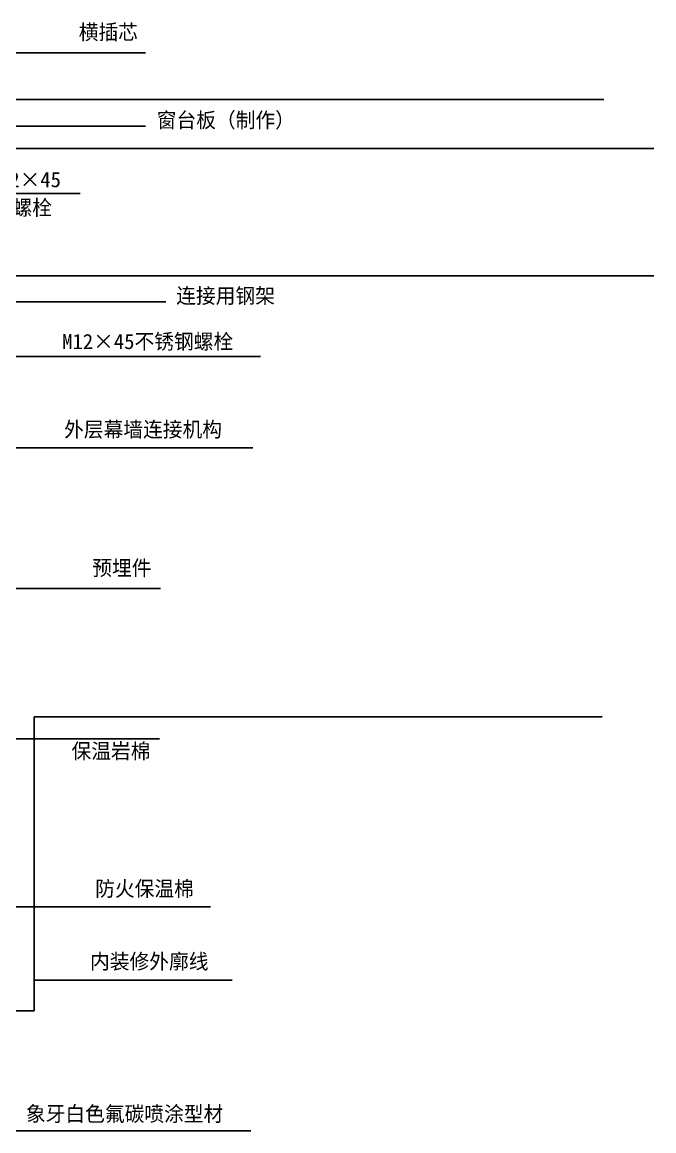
# Model space of a CAD drawing. Header units: metres. Extents: x 7322 to 9195, y 3882 to 5313.
# Drawn here: x 8550 to 9195, y 4065 to 5197 of the extents above; entities that cross this region are included whole.
import ezdxf

# ---------------------------------------------------------------- set-up
doc = ezdxf.new("R2010")
doc.units = ezdxf.units.M
for name, color, linetype in [('1', 1, 'Continuous'), ('10', 1, 'Continuous'), ('4', 4, 'Continuous')]:
    doc.layers.add(name, color=color, linetype=linetype)

msp = doc.modelspace()

# ---------------------------------------------------------------- linework, layer by layer
at = {"layer": '1'}
for p, q in [((8260.02, 5118.36), (9143.62, 5118.36)), ((8500.91, 5068.36), (9194.72, 5068.36)), ((8522.89, 4938.36), (9194.72, 4938.36)), ((8562.28, 4188.03), (8562.28, 4488.03)), ((8562.28, 4488.03), (9141.91, 4488.03)), ((8277.98, 4188.03), (8562.28, 4188.03))]:
    msp.add_line(p, q, dxfattribs=at)
at = {"layer": '10'}
for p, q in [((8165.42, 5166), (8675.87, 5166)), ((8391.42, 5091.17), (8675.87, 5091.17)), ((8141.72, 5022.57), (8608.99, 5022.57)), ((8227.48, 4911.85), (8696.72, 4911.85)), ((8793.09, 4855.88), (8158.78, 4855.88)), ((8187.72, 4762.83), (8785.3, 4762.83)), ((8251.98, 4619.22), (8691.28, 4619.22)), ((8084.43, 4465.72), (8690.09, 4465.72)), ((8192.66, 4294.01), (8742.27, 4294.01)), ((8562.17, 4219.03), (8764.22, 4219.03)), ((8174.69, 4065.34), (8783.35, 4065.34))]:
    msp.add_line(p, q, dxfattribs=at)

# ---------------------------------------------------------------- texts
at = {"layer": '10', "char_height": 15.5, "attachment_point": 1}
for s, insert in [('横插芯', (8607.65, 5195.1)), ('窗台板（制作）', (8687.3, 5105.19)), ('连接用钢架', (8707.21, 4925.79)), ('预埋件', (8621.51, 4647.85)), ('保温岩棉', (8600.29, 4460.94)), ('防火保温棉', (8624.45, 4320.39)), ('内装修外廓线', (8619.24, 4246.09))]:
    msp.add_mtext(s, dxfattribs=dict(at, insert=insert))
at = {"layer": '4'}
for s, p in [('M12×45', (8515.69, 5028.83)), ('镀锌螺栓', (8499.72, 5000.28)), ('M12×45不锈钢螺栓', (8590.78, 4863.57)), ('外层幕墙连接机构', (8592.74, 4773.8)), ('象牙白色氟碳喷涂型材', (8553.74, 4074.97))]:
    msp.add_text(s, height=15.5, dxfattribs=at).set_placement(p)

doc.saveas('drawing.dxf')
